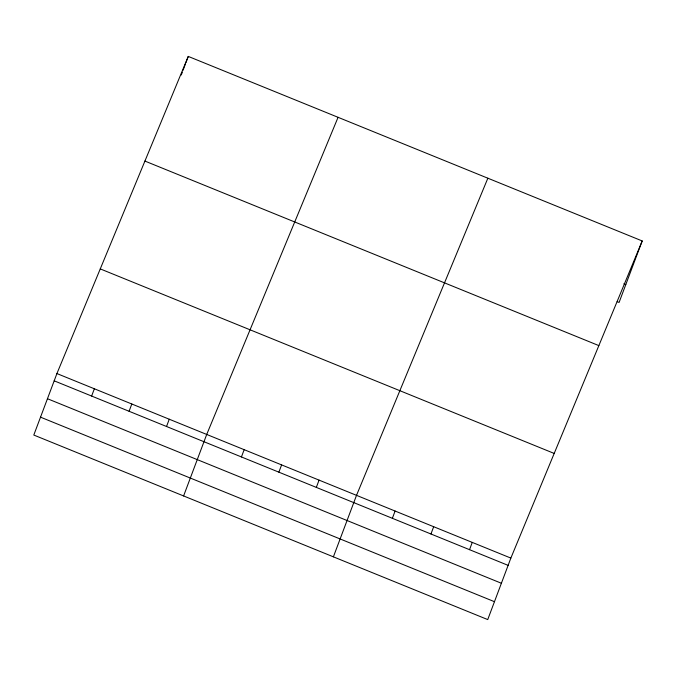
<?xml version="1.0" encoding="UTF-8"?>
<svg xmlns="http://www.w3.org/2000/svg" width="676" height="676" viewBox="0 0 676 676"><rect width="100%" height="100%" fill="white"/><g stroke="black" fill="none" stroke-linecap="round" stroke-linejoin="round"><path stroke-width="1.01" d="M56.919 373.558L33.8 435.048L487.734 619.588L510.853 558.089L642.2 240.952L188.266 56.412L56.919 373.558L510.853 558.089M181.286 74.985L182.343 72.163M183.052 70.279L185.528 63.688M185.875 62.775L188.266 56.412M91.632 396.051L94.361 388.776M129.082 411.278L131.812 404.003M166.533 426.497L169.262 419.23M183.602 495.947L206.712 434.448L338.068 117.311M241.433 456.951L244.163 449.675M278.884 472.169L281.613 464.902M316.326 487.396L319.064 480.121M333.395 556.847L356.514 495.347L487.861 178.21M392.367 518.306L395.097 511.031M430.95 533.989L433.679 526.714M469.533 549.673L472.262 542.405M642.2 240.952L619.081 302.442L617.154 301.665M623.88 283.768L625.807 284.554M144.917 161.074L598.851 345.605M100.259 268.896L554.193 453.435M54.181 380.825L508.115 565.364M47.455 398.722L501.389 583.253M40.526 417.16L494.46 601.691"/></g></svg>
